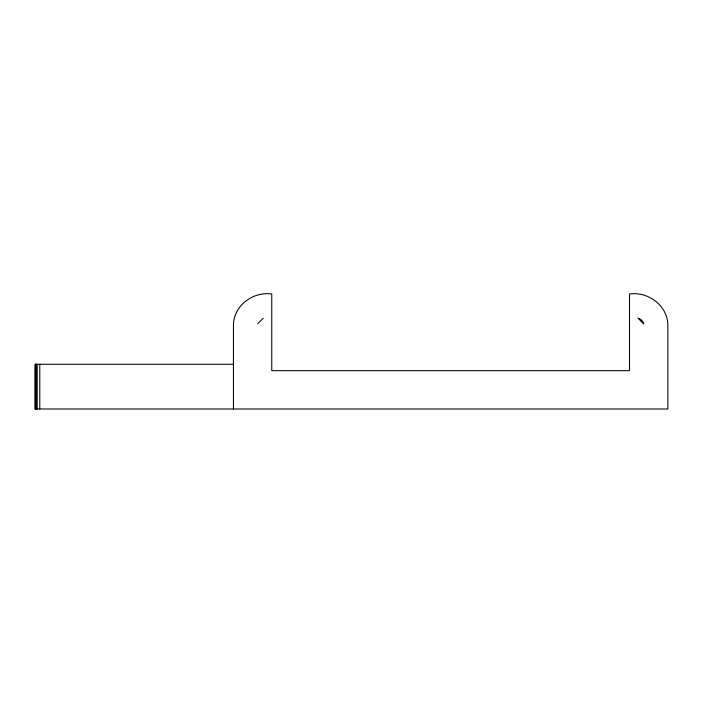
<?xml version="1.0" encoding="UTF-8"?>
<svg xmlns="http://www.w3.org/2000/svg" width="703" height="703" viewBox="0 0 703 703"><rect width="100%" height="100%" fill="white"/><g stroke="black" fill="none" stroke-linecap="round" stroke-linejoin="round"><path stroke-width="1.05" d="M257.579 323.855L263.282 318.16M233.572 364.277L35.15 364.277L35.15 408.997L667.85 408.997L667.85 325.946C668.149 306.086 648.597 291.244 629.519 294.003L629.519 370.666L271.762 370.666L271.762 294.003C252.685 291.244 233.132 306.086 233.431 325.946L233.431 408.997M39.781 364.277L39.781 408.997M37.118 364.277L37.118 408.997M36.538 364.277L36.538 408.997M35.809 364.277L35.73 408.997M35.51 364.277L35.51 408.997M35.308 364.277L35.308 408.997M643.693 323.855L637.99 318.16A8.067 8.067 0 0 1 643.693 323.855"/></g></svg>
